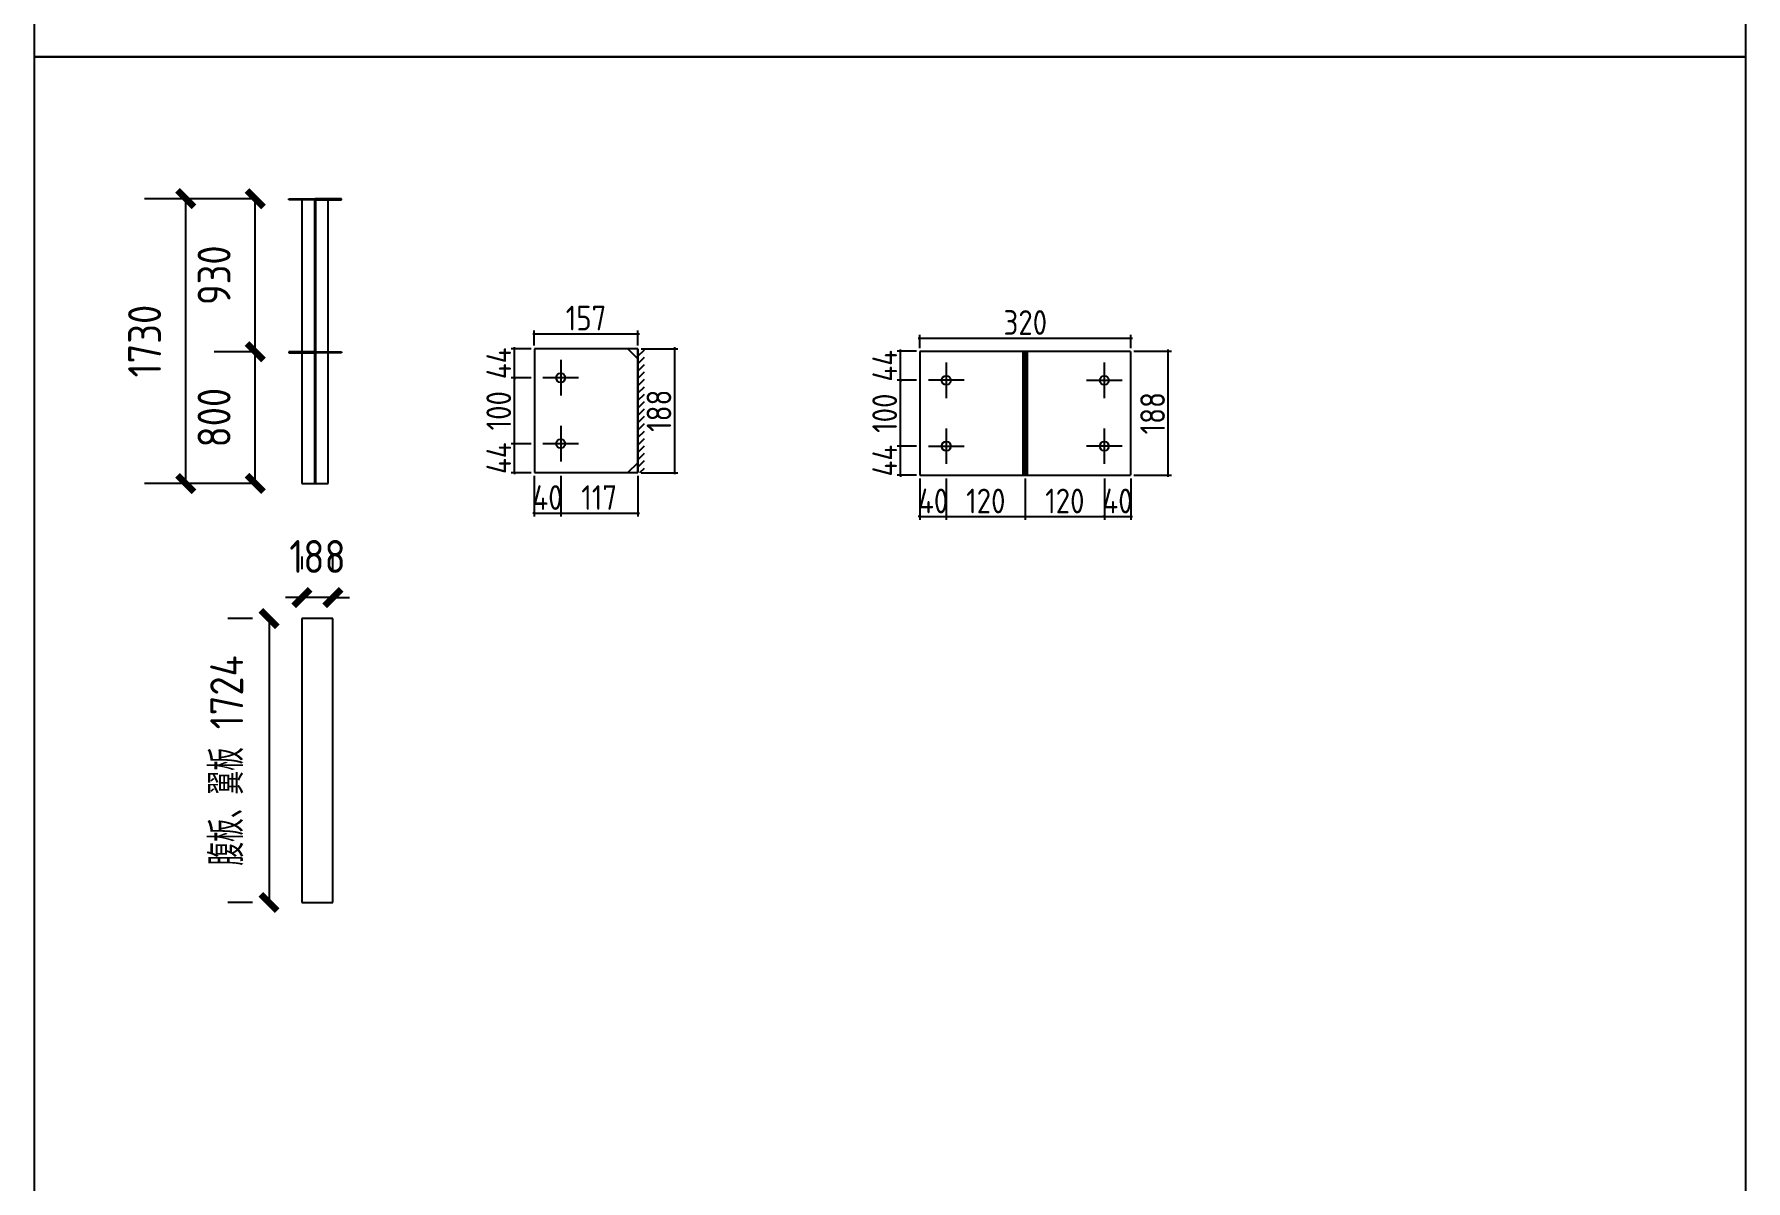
# Model space of a CAD drawing. Extents: x 102162 to 621267, y -39398 to 328893.
# Drawn here: x 503112 to 513507, y 282427 to 289390 of the extents above; entities that cross this region are included whole.
import ezdxf

# ---------------------------------------------------------------- set-up
doc = ezdxf.new("R2010")
doc.units = 0
doc.header["$LTSCALE"] = 1000
doc.header["$MEASUREMENT"] = 0
doc.styles.get("Standard").update_dxf_attribs({"font": 'gbenor.shx', "bigfont": 'gbcbig.shx'})
doc.dimstyles.get("Standard").update_dxf_attribs({"dimscale": 100, "dimtxt": 3.5, "dimasz": 1, "dimexe": 2.5, "dimexo": 3, "dimgap": 1.5, "dimtad": 1, "dimdec": 0, "dimzin": 0, "dimdsep": 46, "dimtxsty": 'Standard', "dimblk": 'ARCHTICK', "dimcen": 0.09, "dimadec": 0, "dimazin": 0, "dimtfac": 1, "dimtdec": 0, "dimtix": 1, "dimtmove": 2, "dimatfit": 3, "dimfxl": 1, "dimtolj": 1, "dimtzin": 0, "dimarcsym": 0})

# ---------------------------------------------------------------- blocks, each defined once
blk = doc.blocks.new('_ArchTick')
at = {"color": 0, "linetype": 'ByBlock', "const_width": 0.4}
blk.add_lwpolyline([(-0.5, -0.5), (0.5, 0.5)], dxfattribs=at)
blk = doc.blocks.new('*D2017')
at = {"color": 0, "lineweight": -2}
for p, q in [((504438, 287461), (504204, 287461)), ((504454, 286661), (504454, 287461)), ((504438, 286661), (504204, 286661))]:
    blk.add_line(p, q, dxfattribs=at)
at = {"layer": 'Defpoints', "color": 0}
for p in [(504454, 287461), (504738, 287461), (504738, 286661)]:
    blk.add_point(p, dxfattribs=at)
at = {"color": 0, "lineweight": -2, "xscale": 100, "yscale": 100, "zscale": 100}
for p, rotation in [((504454, 287461), 90), ((504454, 286661), 270)]:
    blk.add_blockref('_ArchTick', p, dxfattribs=dict(at, rotation=rotation))
at = {"color": 0, "insert": (504204, 287061), "char_height": 200, "attachment_point": 5, "rotation": 90}
blk.add_mtext('\\A1;800', dxfattribs=at)
blk = doc.blocks.new('*D2018')
at = {"color": 0, "lineweight": -2}
for p, q in [((504358, 288391), (504204, 288391)), ((504454, 287461), (504454, 288391)), ((504438, 287461), (504204, 287461))]:
    blk.add_line(p, q, dxfattribs=at)
at = {"layer": 'Defpoints', "color": 0}
for p in [(504454, 288391), (504658, 288391), (504738, 287461)]:
    blk.add_point(p, dxfattribs=at)
at = {"color": 0, "lineweight": -2, "xscale": 100, "yscale": 100, "zscale": 100}
for p, rotation in [((504454, 288391), 90), ((504454, 287461), 270)]:
    blk.add_blockref('_ArchTick', p, dxfattribs=dict(at, rotation=rotation))
at = {"color": 0, "insert": (504204, 287926), "char_height": 200, "attachment_point": 5, "rotation": 90}
blk.add_mtext('\\A1;930', dxfattribs=at)
blk = doc.blocks.new('*D2016')
at = {"color": 0, "lineweight": -2}
for p, q in [((504438, 288391), (503782, 288391)), ((504032, 286661), (504032, 288391)), ((504438, 286661), (503782, 286661))]:
    blk.add_line(p, q, dxfattribs=at)
at = {"layer": 'Defpoints', "color": 0}
for p in [(504032, 288391), (504738, 288391), (504738, 286661)]:
    blk.add_point(p, dxfattribs=at)
at = {"color": 0, "lineweight": -2, "xscale": 100, "yscale": 100, "zscale": 100}
for p, rotation in [((504032, 288391), 90), ((504032, 286661), 270)]:
    blk.add_blockref('_ArchTick', p, dxfattribs=dict(at, rotation=rotation))
at = {"color": 0, "insert": (503782, 287526), "char_height": 200, "attachment_point": 5, "rotation": 90}
blk.add_mtext('\\A1;1730', dxfattribs=at)
blk = doc.blocks.new('*D2019')
at = {"color": 0, "lineweight": -2}
for p, q in [((504438, 285841), (504288, 285841)), ((504538, 285841), (504538, 284117)), ((504438, 284117), (504288, 284117))]:
    blk.add_line(p, q, dxfattribs=at)
at = {"layer": 'Defpoints', "color": 0}
for p in [(504738, 285841), (504538, 284117), (504738, 284117)]:
    blk.add_point(p, dxfattribs=at)
at = {"color": 0, "lineweight": -2, "xscale": 100, "yscale": 100, "zscale": 100}
for p, rotation in [((504538, 285841), 90), ((504538, 284117), 270)]:
    blk.add_blockref('_ArchTick', p, dxfattribs=dict(at, rotation=rotation))
at = {"color": 0, "insert": (504281, 284979), "char_height": 200, "attachment_point": 5, "rotation": 90}
blk.add_mtext('\\A1;腹板、翼板 1724', dxfattribs=at)
blk = doc.blocks.new('*D2020')
at = {"color": 0, "lineweight": -2}
for p, q in [((504738, 286141), (504738, 286218)), ((504926, 286141), (504926, 286218)), ((504738, 285968), (504638, 285968)), ((504926, 285968), (504738, 285968)), ((504926, 285968), (505026, 285968))]:
    blk.add_line(p, q, dxfattribs=at)
at = {"layer": 'Defpoints', "color": 0}
for p in [(504738, 285968), (504738, 285841), (504926, 285841)]:
    blk.add_point(p, dxfattribs=at)
at = {"color": 0, "lineweight": -2, "xscale": 100, "yscale": 100, "zscale": 100}
blk.add_blockref('_ArchTick', (504738, 285968), dxfattribs=at)
at = {"color": 0, "lineweight": -2, "xscale": 100, "yscale": 100, "zscale": 100, "rotation": 180}
blk.add_blockref('_ArchTick', (504926, 285968), dxfattribs=at)
at = {"color": 0, "insert": (504832, 286218), "char_height": 200, "attachment_point": 5}
blk.add_mtext('\\A1;188', dxfattribs=at)
blk = doc.blocks.new('*D2021')
at = {"color": 0, "lineweight": -2}
for p, q in [((506149, 286707), (506149, 286461)), ((506309, 286707), (506309, 286461)), ((506149, 286481), (506139, 286481)), ((506149, 286481), (506309, 286481)), ((506309, 286481), (506319, 286481))]:
    blk.add_line(p, q, dxfattribs=at)
at = {"layer": 'Defpoints', "color": 0}
for p in [(506149, 286727), (506309, 286727), (506309, 286481)]:
    blk.add_point(p, dxfattribs=at)
at = {"color": 0, "lineweight": -2, "xscale": 10, "yscale": 10, "zscale": 10}
blk.add_blockref('_ArchTick', (506149, 286481), dxfattribs=at)
at = {"color": 0, "lineweight": -2, "xscale": 10, "yscale": 10, "zscale": 10, "rotation": 180}
blk.add_blockref('_ArchTick', (506309, 286481), dxfattribs=at)
at = {"color": 0, "insert": (506229, 286576), "char_height": 150, "attachment_point": 5}
blk.add_mtext('\\A1;40', dxfattribs=at)
blk = doc.blocks.new('*D2022')
at = {"color": 0, "lineweight": -2}
for p, q in [((506309, 286707), (506309, 286461)), ((506777, 286707), (506777, 286461)), ((506299, 286481), (506787, 286481))]:
    blk.add_line(p, q, dxfattribs=at)
at = {"layer": 'Defpoints', "color": 0}
for p in [(506309, 286727), (506777, 286727), (506777, 286481)]:
    blk.add_point(p, dxfattribs=at)
at = {"color": 0, "lineweight": -2, "xscale": 10, "yscale": 10, "zscale": 10, "rotation": 180}
blk.add_blockref('_ArchTick', (506309, 286481), dxfattribs=at)
at = {"color": 0, "lineweight": -2, "xscale": 10, "yscale": 10, "zscale": 10}
blk.add_blockref('_ArchTick', (506777, 286481), dxfattribs=at)
at = {"color": 0, "insert": (506543, 286576), "char_height": 150, "attachment_point": 5}
blk.add_mtext('\\A1;117', dxfattribs=at)
blk = doc.blocks.new('*D2023')
at = {"color": 0, "lineweight": -2}
for p, q in [((506139, 287571), (506787, 287571)), ((506149, 287499), (506149, 287591)), ((506777, 287499), (506777, 287591))]:
    blk.add_line(p, q, dxfattribs=at)
at = {"layer": 'Defpoints', "color": 0}
for p in [(506777, 287571), (506149, 287479), (506777, 287479)]:
    blk.add_point(p, dxfattribs=at)
at = {"color": 0, "lineweight": -2, "xscale": 10, "yscale": 10, "zscale": 10, "rotation": 180}
blk.add_blockref('_ArchTick', (506149, 287571), dxfattribs=at)
at = {"color": 0, "lineweight": -2, "xscale": 10, "yscale": 10, "zscale": 10}
blk.add_blockref('_ArchTick', (506777, 287571), dxfattribs=at)
at = {"color": 0, "insert": (506463, 287666), "char_height": 150, "attachment_point": 5}
blk.add_mtext('\\A1;157', dxfattribs=at)
blk = doc.blocks.new('*D2024')
at = {"color": 0, "lineweight": -2}
for p, q in [((506129, 286903), (506008, 286903)), ((506028, 286903), (506028, 286913)), ((506028, 286727), (506028, 286903)), ((506129, 286727), (506008, 286727)), ((506028, 286727), (506028, 286717))]:
    blk.add_line(p, q, dxfattribs=at)
at = {"layer": 'Defpoints', "color": 0}
for p in [(506028, 286903), (506149, 286903), (506149, 286727)]:
    blk.add_point(p, dxfattribs=at)
at = {"color": 0, "lineweight": -2, "xscale": 10, "yscale": 10, "zscale": 10}
for p, rotation in [((506028, 286903), 270), ((506028, 286727), 90)]:
    blk.add_blockref('_ArchTick', p, dxfattribs=dict(at, rotation=rotation))
at = {"color": 0, "insert": (505933, 286815), "char_height": 150, "attachment_point": 5, "rotation": 90}
blk.add_mtext('\\A1;44', dxfattribs=at)
blk = doc.blocks.new('*D2025')
at = {"color": 0, "lineweight": -2}
for p, q in [((506129, 287303), (506008, 287303)), ((506028, 286893), (506028, 287313)), ((506129, 286903), (506008, 286903))]:
    blk.add_line(p, q, dxfattribs=at)
at = {"layer": 'Defpoints', "color": 0}
for p in [(506028, 287303), (506149, 287303), (506149, 286903)]:
    blk.add_point(p, dxfattribs=at)
at = {"color": 0, "lineweight": -2, "xscale": 10, "yscale": 10, "zscale": 10}
for p, rotation in [((506028, 287303), 90), ((506028, 286903), 270)]:
    blk.add_blockref('_ArchTick', p, dxfattribs=dict(at, rotation=rotation))
at = {"color": 0, "insert": (505933, 287103), "char_height": 150, "attachment_point": 5, "rotation": 90}
blk.add_mtext('\\A1;100', dxfattribs=at)
blk = doc.blocks.new('*D2026')
at = {"color": 0, "lineweight": -2}
for p, q in [((506129, 287479), (506008, 287479)), ((506028, 287479), (506028, 287489)), ((506028, 287303), (506028, 287479)), ((506129, 287303), (506008, 287303)), ((506028, 287303), (506028, 287293))]:
    blk.add_line(p, q, dxfattribs=at)
at = {"layer": 'Defpoints', "color": 0}
for p in [(506028, 287479), (506149, 287479), (506149, 287303)]:
    blk.add_point(p, dxfattribs=at)
at = {"color": 0, "lineweight": -2, "xscale": 10, "yscale": 10, "zscale": 10}
for p, rotation in [((506028, 287479), 270), ((506028, 287303), 90)]:
    blk.add_blockref('_ArchTick', p, dxfattribs=dict(at, rotation=rotation))
at = {"color": 0, "insert": (505933, 287391), "char_height": 150, "attachment_point": 5, "rotation": 90}
blk.add_mtext('\\A1;44', dxfattribs=at)
blk = doc.blocks.new('*D2027')
at = {"color": 0, "lineweight": -2}
for p, q in [((506797, 287479), (507021, 287479)), ((507001, 287489), (507001, 286717)), ((506797, 286727), (507021, 286727))]:
    blk.add_line(p, q, dxfattribs=at)
at = {"layer": 'Defpoints', "color": 0}
for p in [(506777, 287479), (506777, 286727), (507001, 286727)]:
    blk.add_point(p, dxfattribs=at)
at = {"color": 0, "lineweight": -2, "xscale": 10, "yscale": 10, "zscale": 10}
for p, rotation in [((507001, 287479), 90), ((507001, 286727), 270)]:
    blk.add_blockref('_ArchTick', p, dxfattribs=dict(at, rotation=rotation))
at = {"color": 0, "insert": (506906, 287103), "char_height": 150, "attachment_point": 5, "rotation": 90}
blk.add_mtext('\\A1;188', dxfattribs=at)
blk = doc.blocks.new('*D2028')
at = {"color": 0, "lineweight": -2}
for p, q in [((508491, 286692), (508491, 286440)), ((508651, 286692), (508651, 286440)), ((508491, 286460), (508481, 286460)), ((508491, 286460), (508651, 286460)), ((508651, 286460), (508661, 286460))]:
    blk.add_line(p, q, dxfattribs=at)
at = {"layer": 'Defpoints', "color": 0}
for p in [(508491, 286712), (508651, 286712), (508651, 286460)]:
    blk.add_point(p, dxfattribs=at)
at = {"color": 0, "lineweight": -2, "xscale": 10, "yscale": 10, "zscale": 10}
blk.add_blockref('_ArchTick', (508491, 286460), dxfattribs=at)
at = {"color": 0, "lineweight": -2, "xscale": 10, "yscale": 10, "zscale": 10, "rotation": 180}
blk.add_blockref('_ArchTick', (508651, 286460), dxfattribs=at)
at = {"color": 0, "insert": (508571, 286555), "char_height": 150, "attachment_point": 5}
blk.add_mtext('\\A1;40', dxfattribs=at)
blk = doc.blocks.new('*D2029')
at = {"color": 0, "lineweight": -2}
for p, q in [((508651, 286692), (508651, 286440)), ((509131, 286692), (509131, 286440)), ((508641, 286460), (509141, 286460))]:
    blk.add_line(p, q, dxfattribs=at)
at = {"layer": 'Defpoints', "color": 0}
for p in [(508651, 286712), (509131, 286712), (509131, 286460)]:
    blk.add_point(p, dxfattribs=at)
at = {"color": 0, "lineweight": -2, "xscale": 10, "yscale": 10, "zscale": 10, "rotation": 180}
blk.add_blockref('_ArchTick', (508651, 286460), dxfattribs=at)
at = {"color": 0, "lineweight": -2, "xscale": 10, "yscale": 10, "zscale": 10}
blk.add_blockref('_ArchTick', (509131, 286460), dxfattribs=at)
at = {"color": 0, "insert": (508891, 286555), "char_height": 150, "attachment_point": 5}
blk.add_mtext('\\A1;120', dxfattribs=at)
blk = doc.blocks.new('*D2030')
at = {"color": 0, "lineweight": -2}
for p, q in [((509131, 286692), (509131, 286440)), ((509611, 286692), (509611, 286440)), ((509121, 286460), (509621, 286460))]:
    blk.add_line(p, q, dxfattribs=at)
at = {"layer": 'Defpoints', "color": 0}
for p in [(509131, 286712), (509611, 286712), (509611, 286460)]:
    blk.add_point(p, dxfattribs=at)
at = {"color": 0, "lineweight": -2, "xscale": 10, "yscale": 10, "zscale": 10, "rotation": 180}
blk.add_blockref('_ArchTick', (509131, 286460), dxfattribs=at)
at = {"color": 0, "lineweight": -2, "xscale": 10, "yscale": 10, "zscale": 10}
blk.add_blockref('_ArchTick', (509611, 286460), dxfattribs=at)
at = {"color": 0, "insert": (509371, 286555), "char_height": 150, "attachment_point": 5}
blk.add_mtext('\\A1;120', dxfattribs=at)
blk = doc.blocks.new('*D2031')
at = {"color": 0, "lineweight": -2}
for p, q in [((509611, 286692), (509611, 286440)), ((509771, 286692), (509771, 286440)), ((509611, 286460), (509601, 286460)), ((509611, 286460), (509771, 286460)), ((509771, 286460), (509781, 286460))]:
    blk.add_line(p, q, dxfattribs=at)
at = {"layer": 'Defpoints', "color": 0}
for p in [(509611, 286712), (509771, 286712), (509771, 286460)]:
    blk.add_point(p, dxfattribs=at)
at = {"color": 0, "lineweight": -2, "xscale": 10, "yscale": 10, "zscale": 10}
blk.add_blockref('_ArchTick', (509611, 286460), dxfattribs=at)
at = {"color": 0, "lineweight": -2, "xscale": 10, "yscale": 10, "zscale": 10, "rotation": 180}
blk.add_blockref('_ArchTick', (509771, 286460), dxfattribs=at)
at = {"color": 0, "insert": (509691, 286555), "char_height": 150, "attachment_point": 5}
blk.add_mtext('\\A1;40', dxfattribs=at)
blk = doc.blocks.new('*D2032')
at = {"color": 0, "lineweight": -2}
for p, q in [((508471, 286888), (508352, 286888)), ((508372, 286888), (508372, 286898)), ((508372, 286712), (508372, 286888)), ((508471, 286712), (508352, 286712)), ((508372, 286712), (508372, 286702))]:
    blk.add_line(p, q, dxfattribs=at)
at = {"layer": 'Defpoints', "color": 0}
for p in [(508372, 286888), (508491, 286888), (508491, 286712)]:
    blk.add_point(p, dxfattribs=at)
at = {"color": 0, "lineweight": -2, "xscale": 10, "yscale": 10, "zscale": 10}
for p, rotation in [((508372, 286888), 270), ((508372, 286712), 90)]:
    blk.add_blockref('_ArchTick', p, dxfattribs=dict(at, rotation=rotation))
at = {"color": 0, "insert": (508277, 286800), "char_height": 150, "attachment_point": 5, "rotation": 90}
blk.add_mtext('\\A1;44', dxfattribs=at)
blk = doc.blocks.new('*D2033')
at = {"color": 0, "lineweight": -2}
for p, q in [((508471, 287288), (508352, 287288)), ((508372, 286878), (508372, 287298)), ((508471, 286888), (508352, 286888))]:
    blk.add_line(p, q, dxfattribs=at)
at = {"layer": 'Defpoints', "color": 0}
for p in [(508372, 287288), (508491, 287288), (508491, 286888)]:
    blk.add_point(p, dxfattribs=at)
at = {"color": 0, "lineweight": -2, "xscale": 10, "yscale": 10, "zscale": 10}
for p, rotation in [((508372, 287288), 90), ((508372, 286888), 270)]:
    blk.add_blockref('_ArchTick', p, dxfattribs=dict(at, rotation=rotation))
at = {"color": 0, "insert": (508277, 287088), "char_height": 150, "attachment_point": 5, "rotation": 90}
blk.add_mtext('\\A1;100', dxfattribs=at)
blk = doc.blocks.new('*D2034')
at = {"color": 0, "lineweight": -2}
for p, q in [((508471, 287464), (508352, 287464)), ((508372, 287464), (508372, 287474)), ((508372, 287288), (508372, 287464)), ((508471, 287288), (508352, 287288)), ((508372, 287288), (508372, 287278))]:
    blk.add_line(p, q, dxfattribs=at)
at = {"layer": 'Defpoints', "color": 0}
for p in [(508372, 287464), (508491, 287464), (508491, 287288)]:
    blk.add_point(p, dxfattribs=at)
at = {"color": 0, "lineweight": -2, "xscale": 10, "yscale": 10, "zscale": 10}
for p, rotation in [((508372, 287464), 270), ((508372, 287288), 90)]:
    blk.add_blockref('_ArchTick', p, dxfattribs=dict(at, rotation=rotation))
at = {"color": 0, "insert": (508277, 287376), "char_height": 150, "attachment_point": 5, "rotation": 90}
blk.add_mtext('\\A1;44', dxfattribs=at)
blk = doc.blocks.new('*D2035')
at = {"color": 0, "lineweight": -2}
for p, q in [((508481, 287544), (509781, 287544)), ((508491, 287484), (508491, 287564)), ((509771, 287484), (509771, 287564))]:
    blk.add_line(p, q, dxfattribs=at)
at = {"layer": 'Defpoints', "color": 0}
for p in [(509771, 287544), (508491, 287464), (509771, 287464)]:
    blk.add_point(p, dxfattribs=at)
at = {"color": 0, "lineweight": -2, "xscale": 10, "yscale": 10, "zscale": 10, "rotation": 180}
blk.add_blockref('_ArchTick', (508491, 287544), dxfattribs=at)
at = {"color": 0, "lineweight": -2, "xscale": 10, "yscale": 10, "zscale": 10}
blk.add_blockref('_ArchTick', (509771, 287544), dxfattribs=at)
at = {"color": 0, "insert": (509131, 287639), "char_height": 150, "attachment_point": 5}
blk.add_mtext('\\A1;320', dxfattribs=at)
blk = doc.blocks.new('*D2036')
at = {"color": 0, "lineweight": -2}
for p, q in [((509791, 287464), (510019, 287464)), ((509999, 286702), (509999, 287474)), ((509791, 286712), (510019, 286712))]:
    blk.add_line(p, q, dxfattribs=at)
at = {"layer": 'Defpoints', "color": 0}
for p in [(509771, 287464), (509999, 287464), (509771, 286712)]:
    blk.add_point(p, dxfattribs=at)
at = {"color": 0, "lineweight": -2, "xscale": 10, "yscale": 10, "zscale": 10}
for p, rotation in [((509999, 287464), 90), ((509999, 286712), 270)]:
    blk.add_blockref('_ArchTick', p, dxfattribs=dict(at, rotation=rotation))
at = {"color": 0, "insert": (509904, 287088), "char_height": 150, "attachment_point": 5, "rotation": 90}
blk.add_mtext('\\A1;188', dxfattribs=at)

msp = doc.modelspace()

# ---------------------------------------------------------------- hatches: boundary and pattern name
h = msp.add_hatch()
h.set_pattern_fill('ANSI31', color=256, scale=20, style=0)
h.set_pattern_definition([(45, (-466625.703, -104228.16), (-22.4506403, 22.4506403), [])])
h.paths.add_polyline_path([(506817.2, 287479.3), (506777.2, 287479.3), (506777.2, 286727.3), (506817.2, 286727.3)])

# ---------------------------------------------------------------- linework, layer by layer
at = {"color": 2}
for p, q in [((504657.6, 288384.7), (504657.6, 288390.7)), ((504657.6, 288390.7), (504817.6, 288390.7)), ((504814.6, 288384.7), (504657.6, 288384.7)), ((504820.6, 288384.7), (504814.6, 288384.7)), ((504814.6, 288384.7), (504820.6, 288384.7)), ((504977.6, 288390.7), (504817.6, 288390.7)), ((504820.6, 288384.7), (504977.6, 288384.7)), ((504977.6, 288384.7), (504977.6, 288390.7)), ((504814.6, 287460.7), (504657.6, 287460.7)), ((504657.6, 287460.7), (504657.6, 287454.7)), ((504657.6, 287454.7), (504814.6, 287454.7)), ((504820.6, 287460.7), (504977.6, 287460.7)), ((504977.6, 287454.7), (504820.6, 287454.7)), ((504977.6, 287460.7), (504977.6, 287454.7)), ((506777.2, 287479.3), (506149.2, 287479.3)), ((506149.2, 287479.3), (506149.2, 286727.3)), ((506777.2, 287479.3), (506777.2, 286727.3)), ((509770.8, 287463.8), (508490.8, 287463.8)), ((508490.8, 287463.8), (508490.8, 286711.8)), ((509770.8, 287463.8), (509770.8, 286711.8)), ((506309.2, 287411.3), (506309.2, 287195.3)), ((508650.8, 287395.8), (508650.8, 287179.8)), ((509610.8, 287395.8), (509610.8, 287179.8)), ((506417.2, 287303.3), (506201.2, 287303.3)), ((508758.8, 287287.8), (508542.8, 287287.8)), ((509502.8, 287287.8), (509718.8, 287287.8)), ((506309.2, 287011.3), (506309.2, 286795.3)), ((506201.2, 286903.3), (506417.2, 286903.3)), ((508650.8, 286995.8), (508650.8, 286779.8)), ((509610.8, 286995.8), (509610.8, 286779.8)), ((508542.8, 286887.8), (508758.8, 286887.8)), ((509718.8, 286887.8), (509502.8, 286887.8)), ((506149.2, 286727.3), (506777.2, 286727.3)), ((508490.8, 286711.8), (509770.8, 286711.8)), ((504925.6, 285840.6), (504737.6, 285840.6))]:
    msp.add_line(p, q, dxfattribs=at)
for p, q in [((504737.6, 288384.7), (504737.6, 286660.7)), ((504897.6, 288384.7), (504737.6, 288384.7)), ((504814.6, 288384.7), (504814.6, 286660.7)), ((504820.6, 288384.7), (504820.6, 286660.7)), ((504897.6, 286660.7), (504897.6, 288384.7)), ((506717.2, 287479.3), (506777.2, 287419.3)), ((509118.8, 287463.8), (509118.8, 286711.8)), ((509142.8, 287463.8), (509142.8, 286711.8)), ((506717.2, 286727.3), (506777.2, 286787.3)), ((504737.6, 286660.7), (504897.6, 286660.7)), ((504737.6, 285840.6), (504737.6, 284116.6)), ((504925.6, 284116.6), (504925.6, 285840.6)), ((504737.6, 284116.6), (504925.6, 284116.6))]:
    msp.add_line(p, q)
at = {"color": 1}
for p, q in [((504817.6, 288390.7), (504817.6, 286660.7)), ((509130.8, 286711.8), (509130.8, 287463.8))]:
    msp.add_line(p, q, dxfattribs=at)
at = {"color": 6}
for p, q in [((506777.2, 286727.3), (506777.2, 287479.3)), ((509118.8, 286711.8), (509118.8, 287463.8)), ((509142.8, 286711.8), (509142.8, 287463.8))]:
    msp.add_line(p, q, dxfattribs=at)
for points in [[(503111.7, 289251.7), (513506.7, 289251.7), (513506.7, 296601.7), (503111.7, 296601.7)], [(503111.7, 281901.7), (513506.7, 281901.7), (513506.7, 289251.7), (503111.7, 289251.7)]]:
    msp.add_lwpolyline(points, close=True)
at = {"color": 2}
for centre in [(506309.2, 287303.3), (508650.8, 287287.8), (509610.8, 287287.8), (506309.2, 286903.3), (508650.8, 286887.8), (509610.8, 286887.8)]:
    msp.add_circle(centre, 28, dxfattribs=at)

# ---------------------------------------------------------------- dimensions: what is measured, and where the dimension line sits
for base, p1, p2, picture, middle in [((504032.2, 288390.7), (504737.6, 286660.7), (504737.6, 288390.7), '*D2016', (503782.2, 287525.7)), ((504454.1, 288390.7), (504737.6, 287460.7), (504657.6, 288390.7), '*D2018', (504204.1, 287925.7)), ((504454.1, 287460.7), (504737.6, 286660.7), (504737.6, 287460.7), '*D2017', (504204.1, 287060.7))]:
    dim = msp.add_linear_dim(base=base, p1=p1, p2=p2, angle=90, dimstyle='Standard', override={"dimtxt": 2})
    dim.commit()
    dim.dimension.update_dxf_attribs({"geometry": picture, "text_midpoint": middle})
at = {"color": 4}
for p1, p2, distance, picture, middle in [((506149.2, 287479.3), (506777.2, 287479.3), 91.9, '*D2023', (506463.2, 287666.2)), ((508490.8, 287463.8), (509770.8, 287463.8), 79.7, '*D2035', (509130.8, 287638.5)), ((506777.2, 287479.3), (506777.2, 286727.3), 223.9, '*D2027', (506906.1, 287103.3)), ((509770.8, 286711.8), (509770.8, 287463.8), -228.2, '*D2036', (509904.1, 287087.8))]:
    dim = msp.add_aligned_dim(p1=p1, p2=p2, distance=distance, dimstyle='Standard', override={"dimtxt": 1.5, "dimasz": 0.1, "dimexe": 0.2, "dimexo": 0.2, "dimgap": 0.2, "dimlfac": 0.25, "dimrnd": 0.25, "dimdle": 0.1}, dxfattribs=at)
    dim.commit()
    dim.dimension.update_dxf_attribs({"geometry": picture, "text_midpoint": middle})
for base, p1, p2, picture, middle in [((506028.4, 287479.3), (506149.2, 287303.3), (506149.2, 287479.3), '*D2026', (505933.4, 287391.3)), ((508372, 287463.8), (508490.8, 287287.8), (508490.8, 287463.8), '*D2034', (508277, 287375.8)), ((506028.4, 287303.3), (506149.2, 286903.3), (506149.2, 287303.3), '*D2025', (505933.4, 287103.3)), ((508372, 287287.8), (508490.8, 286887.8), (508490.8, 287287.8), '*D2033', (508277, 287087.8)), ((506028.4, 286903.3), (506149.2, 286727.3), (506149.2, 286903.3), '*D2024', (505933.4, 286815.3)), ((508372, 286887.8), (508490.8, 286711.8), (508490.8, 286887.8), '*D2032', (508277, 286799.8))]:
    dim = msp.add_linear_dim(base=base, p1=p1, p2=p2, angle=90, dimstyle='Standard', override={"dimtxt": 1.5, "dimasz": 0.1, "dimexe": 0.2, "dimexo": 0.2, "dimgap": 0.2, "dimlfac": 0.25, "dimrnd": 0.25, "dimdle": 0.1}, dxfattribs=at)
    dim.commit()
    dim.dimension.update_dxf_attribs({"geometry": picture, "text_midpoint": middle})
for base, p1, p2, picture, middle in [((506309.2, 286480.5), (506149.2, 286727.3), (506309.2, 286727.3), '*D2021', (506229.2, 286575.5)), ((506777.2, 286480.5), (506309.2, 286727.3), (506777.2, 286727.3), '*D2022', (506543.2, 286575.5)), ((508650.8, 286459.9), (508490.8, 286711.8), (508650.8, 286711.8), '*D2028', (508570.8, 286554.9)), ((509130.8, 286459.9), (508650.8, 286711.8), (509130.8, 286711.8), '*D2029', (508890.8, 286554.9)), ((509610.8, 286459.9), (509130.8, 286711.8), (509610.8, 286711.8), '*D2030', (509370.8, 286554.9)), ((509770.8, 286459.9), (509610.8, 286711.8), (509770.8, 286711.8), '*D2031', (509690.8, 286554.9))]:
    dim = msp.add_linear_dim(base=base, p1=p1, p2=p2, dimstyle='Standard', override={"dimtxt": 1.5, "dimasz": 0.1, "dimexe": 0.2, "dimexo": 0.2, "dimgap": 0.2, "dimlfac": 0.25, "dimrnd": 0.25, "dimdle": 0.1}, dxfattribs=at)
    dim.commit()
    dim.dimension.update_dxf_attribs({"geometry": picture, "text_midpoint": middle})
dim = msp.add_aligned_dim(p1=(504925.6, 285840.6), p2=(504737.6, 285840.6), distance=-127.2, dimstyle='Standard', override={"dimtxt": 2})
dim.commit()
dim.dimension.update_dxf_attribs({"geometry": '*D2020', "text_midpoint": (504831.6, 286217.8)})
dim = msp.add_aligned_dim(p1=(504737.6, 285840.6), p2=(504737.6, 284116.6), distance=-199.8, text='腹板、翼板 1724', dimstyle='Standard', override={"dimtxt": 2})
dim.commit()
dim.dimension.update_dxf_attribs({"geometry": '*D2019', "text_midpoint": (504281.2, 284978.6)})

doc.saveas('drawing.dxf')
